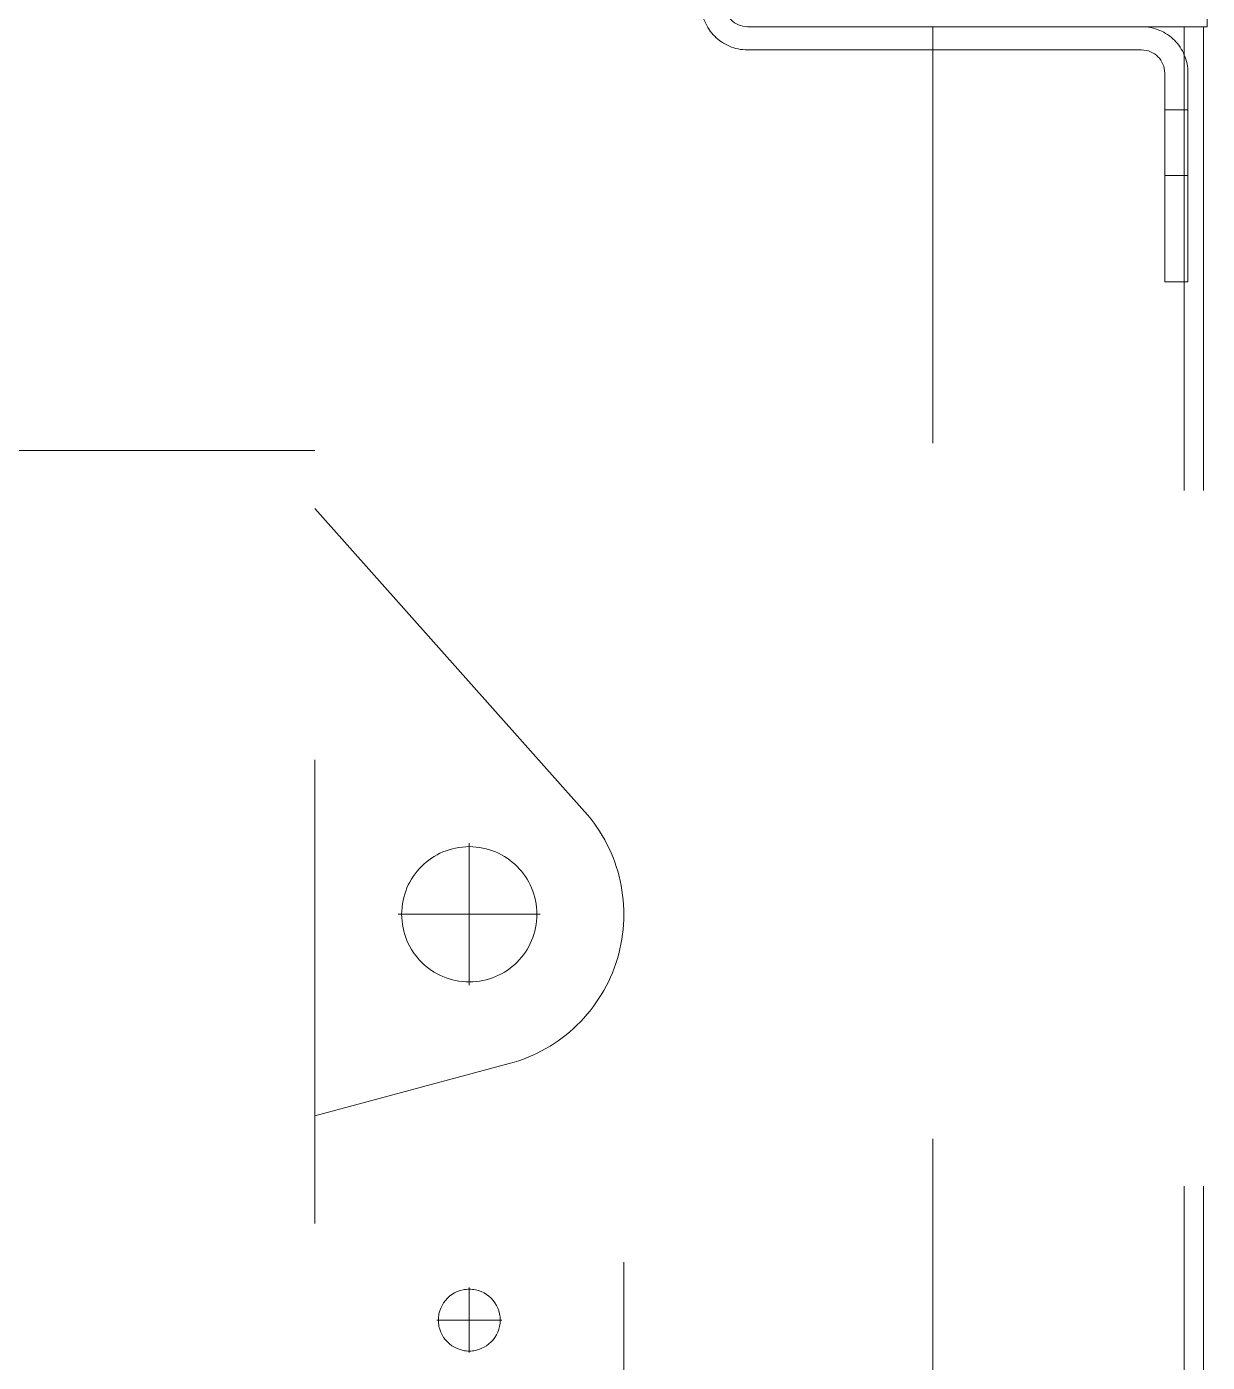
# Model space of a CAD drawing. Extents: x -181672 to 290600, y -29000 to 395522.
# Drawn here: x 1733 to 2038.6, y 41985.4 to 42330.9 of the extents above; entities that cross this region are included whole.
import ezdxf

# ---------------------------------------------------------------- set-up
doc = ezdxf.new("R2010")
doc.units = 0
doc.header["$LTSCALE"] = 10
doc.linetypes.add('XFM7Q20PCW-200K$0$ACAD_ISO03W100', pattern=[30, 12, -18])
doc.layers.add('XFM7Q20PCW-200K$0$PCW EQ (FUTURE)', color=252, linetype='XFM7Q20PCW-200K$0$ACAD_ISO03W100', lineweight=9)

# ---------------------------------------------------------------- blocks, each defined once
blk = doc.blocks.new('XFM7Q20PCW-200K$0$PCW-防震基座-更新後 - PCW-防震基座-更新後-V1242-CUB_L40')
at = {"extrusion": (0, 0, -1)}
for p, q in [((62.31, -451.39), (62.31, -349.39)), ((68.31, -349.39), (68.31, -468.39)), ((-939.47, -397.39), (68.31, -397.39)), ((2.31, -457.39), (2.31, -463.39)), ((2.31, -457.39), (56.31, -457.39)), ((29.81, -457.39), (29.81, -463.39)), ((38.31, -457.39), (38.31, -457.39)), ((46.81, -463.39), (46.81, -457.39)), ((68.31, -462.39), (-939.47, -462.39)), ((56.31, -463.39), (2.31, -463.39)), ((38.31, -463.39), (38.31, -463.39)), ((68.31, -467.39), (-939.47, -467.39)), ((68.31, -468.39), (308.31, -468.39))]:
    blk.add_line(p, q, dxfattribs=at)
blk.add_arc((74.31, -349.39), 12, 90, 180)
for centre, radius, start, end in [((-74.31, -349.39), 12, 0, 90), ((-74.31, -349.39), 6, 0, 90), ((-56.31, -451.39), 6, 180, 270), ((-56.31, -451.39), 12, 180, 270)]:
    blk.add_arc(centre, radius, start, end, dxfattribs=at)
blk = doc.blocks.new('XFM7Q20PCW-200K$0$A$C561449da')
for p, q in [((830, 2269.35), (584.46, 2269.35)), ((830, 269.35), (830, 2269.35)), ((899.86, 2175.96), (830, 2254.35)), ((870, 2167.72), (870, 2130.97)), ((851.62, 2149.35), (888.38, 2149.35)), ((910, 1939.35), (910, 2149.35)), ((830, 2097.22), (880.35, 2110.71)), ((870, 2052.75), (870, 2035.95)), ((861.6, 2044.35), (878.4, 2044.35))]:
    blk.add_line(p, q)
for centre, radius in [((870, 2149.35), 17.5), ((870, 2044.35), 8)]:
    blk.add_circle(centre, radius)
blk.add_arc((870, 2149.35), 40, 285, 41.7089)
blk = doc.blocks.new('XFM7Q20PCW-200K')
at = {"layer": 'XFM7Q20PCW-200K$0$PCW EQ (FUTURE)', "rotation": 90}
blk.add_blockref('XFM7Q20PCW-200K$0$PCW-防震基座-更新後 - PCW-防震基座-更新後-V1242-CUB_L40', (1570.18, 42262.64), dxfattribs=at)
at = {"layer": 'XFM7Q20PCW-200K$0$PCW EQ (FUTURE)'}
blk.add_blockref('XFM7Q20PCW-200K$0$A$C561449da', (977.57, 39951.95), dxfattribs=at)

msp = doc.modelspace()

# ---------------------------------------------------------------- block references
msp.add_blockref('XFM7Q20PCW-200K', (0, 0))

doc.saveas('drawing.dxf')
